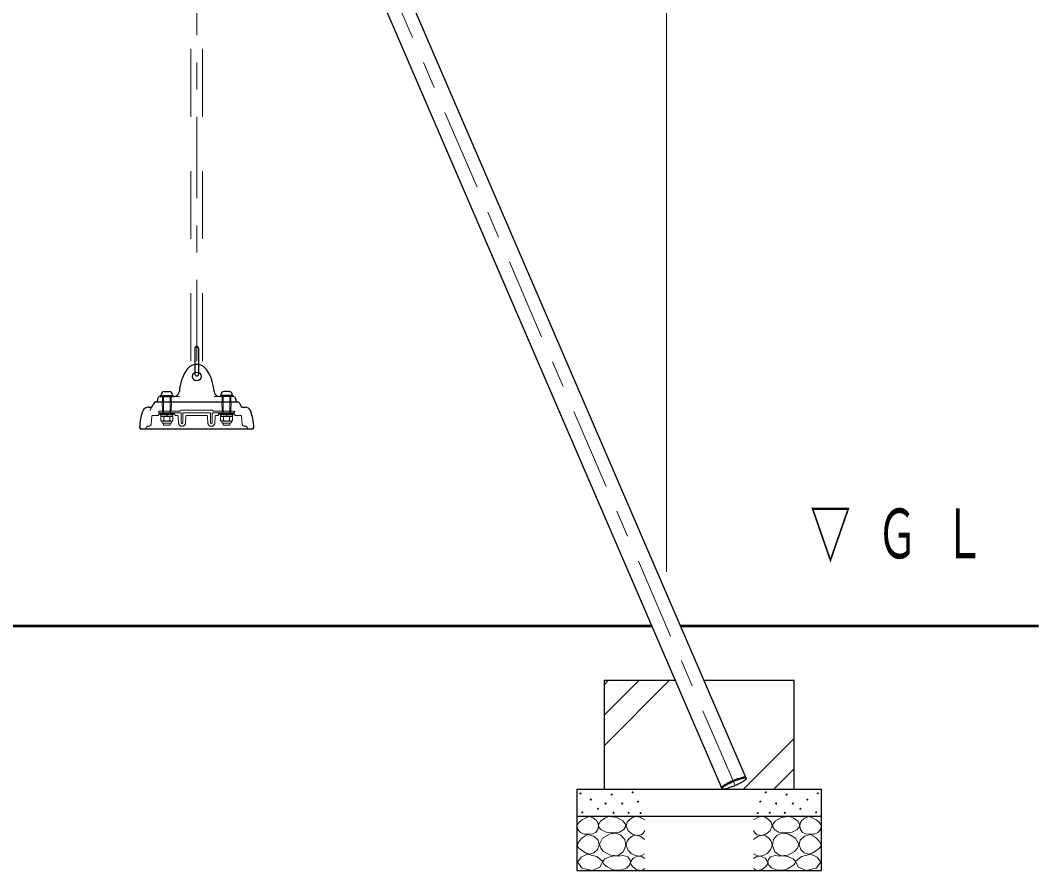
# Model space of a CAD drawing. Units: millimetres on the paper. Extents: x 197 to 617, y 140 to 437.
# Drawn here: x 376.15 to 413.64, y 204.46 to 235.77 of the extents above; entities that cross this region are included whole.
import ezdxf

# ---------------------------------------------------------------- set-up
doc = ezdxf.new("R2010")
doc.units = ezdxf.units.MM
for name, pattern in [('USER1', [4.5, 2.5, -2]), ('USER2', [6, 3, -1, 1, -1]), ('USER3', [8, 3, -1, 1, -1, 1, -1])]:
    doc.linetypes.add(name, pattern=pattern)
doc.layers.add('線', color=2, linetype='Continuous', lineweight=25)
doc.layers.add('補助', color=2, linetype='Continuous', lineweight=13)
doc.styles.add('ＭＳ ゴシック', font='')
doc.styles.get('ＭＳ ゴシック').set_extended_font_data('MS Gothic')

msp = doc.modelspace()

# ---------------------------------------------------------------- linework, layer by layer
at = {"layer": '線', "color": 1, "linetype": 'USER2', "lineweight": 13}
for p, q in [((402.466, 207.585), (383.142, 252.418)), ((382.642, 223.217), (382.642, 248.799))]:
    msp.add_line(p, q, dxfattribs=at)
at = {"layer": '線', "color": 7}
for p, q in [((402.879, 207.855), (384.593, 250.28)), ((401.987, 207.47), (383.7, 249.897)), ((382.572, 223.687), (382.572, 222.747)), ((382.712, 223.687), (382.712, 222.747)), ((381.302, 221.917), (381.302, 221.957)), ((381.302, 221.957), (381.782, 221.957)), ((381.332, 221.957), (381.332, 221.977)), ((381.332, 221.957), (381.752, 221.957)), ((381.452, 222.097), (381.632, 222.097)), ((381.752, 221.957), (381.752, 221.977)), ((381.782, 221.957), (381.782, 221.917)), ((383.502, 221.957), (383.502, 221.917)), ((383.982, 221.957), (383.502, 221.957)), ((383.532, 221.957), (383.532, 221.977)), ((383.952, 221.957), (383.532, 221.957)), ((383.832, 222.097), (383.652, 222.097)), ((383.952, 221.957), (383.952, 221.977)), ((383.982, 221.917), (383.982, 221.957)), ((381.302, 221.917), (381.782, 221.917)), ((383.982, 221.917), (383.502, 221.917)), ((397.642, 211.455), (397.642, 207.455)), ((400.269, 211.455), (397.642, 211.455)), ((404.642, 211.455), (401.327, 211.455)), ((404.642, 207.455), (404.642, 211.455)), ((396.642, 207.455), (396.642, 204.455)), ((396.642, 207.455), (405.642, 207.455)), ((405.642, 204.455), (405.642, 207.455)), ((396.642, 206.455), (405.642, 206.455)), ((396.642, 204.455), (405.642, 204.455))]:
    msp.add_line(p, q, dxfattribs=at)
at = {"layer": '線', "color": 4, "linetype": 'USER1', "lineweight": 13}
for p, q in [((382.432, 223.217), (382.432, 248.799)), ((382.852, 223.217), (382.852, 248.799))]:
    msp.add_line(p, q, dxfattribs=at)
at = {"layer": '線', "color": 7, "linetype": 'USER1', "lineweight": 13}
for p, q in [((381.422, 221.277), (381.422, 221.957)), ((381.662, 221.277), (381.662, 221.957)), ((383.622, 221.277), (383.622, 221.957)), ((383.862, 221.277), (383.862, 221.957)), ((381.302, 221.237), (381.302, 221.277)), ((381.302, 221.237), (381.782, 221.237)), ((381.327, 221.177), (381.327, 221.237)), ((381.526, 221.177), (381.542, 221.237)), ((381.542, 221.177), (381.558, 221.237)), ((381.757, 221.177), (381.757, 221.237)), ((381.782, 221.277), (381.782, 221.237)), ((383.502, 221.277), (383.502, 221.237)), ((383.982, 221.237), (383.502, 221.237)), ((383.527, 221.177), (383.527, 221.237)), ((383.742, 221.177), (383.726, 221.237)), ((383.758, 221.177), (383.742, 221.237)), ((383.957, 221.177), (383.957, 221.237)), ((383.982, 221.237), (383.982, 221.277)), ((381.762, 221.177), (381.323, 221.177)), ((381.323, 221.177), (381.323, 221.028)), ((381.323, 221.028), (381.362, 221.005)), ((381.722, 221.005), (381.362, 221.005)), ((381.362, 221.005), (381.362, 220.971)), ((381.688, 220.937), (381.396, 220.937)), ((381.422, 220.857), (381.422, 220.937)), ((381.422, 220.857), (381.662, 220.857)), ((381.433, 221.177), (381.433, 221.028)), ((381.652, 221.177), (381.652, 221.028)), ((381.662, 220.857), (381.662, 220.937)), ((381.762, 221.028), (381.722, 221.005)), ((381.722, 221.005), (381.722, 220.971)), ((381.762, 221.177), (381.762, 221.028)), ((383.523, 221.177), (383.523, 221.028)), ((383.523, 221.177), (383.962, 221.177)), ((383.523, 221.028), (383.562, 221.005)), ((383.562, 221.005), (383.562, 220.971)), ((383.562, 221.005), (383.922, 221.005)), ((383.596, 220.937), (383.888, 220.937)), ((383.622, 220.857), (383.622, 220.937)), ((383.862, 220.857), (383.622, 220.857)), ((383.633, 221.177), (383.633, 221.028)), ((383.852, 221.177), (383.852, 221.028)), ((383.862, 220.857), (383.862, 220.937)), ((383.962, 221.028), (383.922, 221.005)), ((383.922, 221.005), (383.922, 220.971)), ((383.962, 221.177), (383.962, 221.028))]:
    msp.add_line(p, q, dxfattribs=at)
at = {"layer": '線', "color": 131}
for p, q in [((381.123, 221.717), (384.162, 221.717)), ((380.851, 221.517), (380.978, 221.517)), ((384.306, 221.517), (384.434, 221.517)), ((384.682, 220.717), (380.602, 220.717))]:
    msp.add_line(p, q, dxfattribs=at)
at = {"layer": '線', "color": 70, "lineweight": 13}
for p, q in [((381.278, 221.917), (382.003, 221.917)), ((384.007, 221.917), (383.282, 221.917))]:
    msp.add_line(p, q, dxfattribs=at)
at = {"layer": '線', "color": 131, "linetype": 'USER1', "lineweight": 13}
for p, q in [((381.382, 221.377), (381.37, 221.717)), ((381.382, 221.717), (381.382, 221.917)), ((381.702, 221.717), (381.702, 221.917)), ((381.702, 221.377), (381.714, 221.717)), ((383.582, 221.377), (383.57, 221.717)), ((383.582, 221.717), (383.582, 221.917)), ((383.902, 221.717), (383.902, 221.917)), ((383.902, 221.377), (383.914, 221.717)), ((381.222, 221.217), (381.029, 221.217)), ((381.242, 221.257), (381.242, 221.237)), ((381.822, 221.277), (381.262, 221.277)), ((381.402, 221.277), (381.402, 221.377)), ((381.682, 221.277), (381.682, 221.377)), ((381.842, 221.257), (381.842, 221.237)), ((381.926, 221.217), (381.862, 221.217)), ((382.278, 221.217), (382.642, 221.217)), ((383.006, 221.217), (382.642, 221.217)), ((383.358, 221.217), (383.422, 221.217)), ((383.442, 221.257), (383.442, 221.237)), ((383.462, 221.277), (384.022, 221.277)), ((383.602, 221.277), (383.602, 221.377)), ((383.882, 221.277), (383.882, 221.377)), ((384.042, 221.257), (384.042, 221.237)), ((384.062, 221.217), (384.256, 221.217)), ((380.989, 221.181), (380.964, 220.9)), ((381.972, 220.944), (381.966, 221.178)), ((382.232, 220.944), (382.238, 221.178)), ((383.052, 220.944), (383.046, 221.178)), ((383.312, 220.944), (383.318, 221.178)), ((384.296, 221.181), (384.32, 220.9)), ((380.875, 220.817), (380.841, 220.817)), ((384.41, 220.817), (384.444, 220.817))]:
    msp.add_line(p, q, dxfattribs=at)
at = {"layer": '線', "color": 4, "linetype": 'USER3', "lineweight": 13}
for p, q in [((382.007, 221.377), (381.272, 221.377)), ((381.272, 221.317), (382.052, 221.317)), ((382.05, 221.395), (382.066, 221.412)), ((382.072, 221.297), (382.072, 220.947)), ((382.642, 221.417), (382.081, 221.417)), ((382.132, 221.297), (382.132, 220.947)), ((382.642, 221.317), (382.152, 221.317)), ((382.642, 221.417), (383.204, 221.417)), ((382.642, 221.317), (383.132, 221.317)), ((383.152, 221.297), (383.152, 220.947)), ((383.212, 221.297), (383.212, 220.947)), ((383.235, 221.395), (383.218, 221.412)), ((384.012, 221.317), (383.232, 221.317)), ((383.277, 221.377), (384.012, 221.377))]:
    msp.add_line(p, q, dxfattribs=at)
at = {"layer": '線', "color": 7, "lineweight": 50}
for p, q in [((399.407, 213.455), (365.878, 213.455)), ((413.642, 213.455), (400.465, 213.455))]:
    msp.add_line(p, q, dxfattribs=at)
at = {"layer": '線', "color": 7, "lineweight": 13}
for p, q in [((397.642, 211.302), (397.796, 211.455)), ((397.642, 210.179), (398.918, 211.455)), ((397.642, 209.057), (400.041, 211.455)), ((402.776, 207.455), (404.642, 209.322)), ((403.898, 207.455), (404.642, 208.199))]:
    msp.add_line(p, q, dxfattribs=at)
at = {"layer": '線'}
msp.add_lwpolyline([(401.971, 207.507), (401.97, 207.518), (401.978, 207.533), (401.992, 207.551), (402.014, 207.571), (402.043, 207.593), (402.078, 207.618), (402.119, 207.643), (402.165, 207.67), (402.216, 207.697), (402.269, 207.724), (402.326, 207.751), (402.384, 207.776), (402.442, 207.801), (402.501, 207.824), (402.557, 207.844), (402.611, 207.862), (402.662, 207.878), (402.709, 207.89), (402.751, 207.899), (402.787, 207.904), (402.817, 207.906), (402.84, 207.905), (402.855, 207.9), (402.864, 207.891)], dxfattribs=at)
at = {"layer": '線', "color": 7}
msp.add_lwpolyline([(402.879, 207.855), (402.88, 207.848), (402.878, 207.839), (402.873, 207.828), (402.864, 207.817), (402.851, 207.804), (402.836, 207.791), (402.818, 207.776), (402.796, 207.76), (402.772, 207.744), (402.745, 207.727), (402.716, 207.71), (402.685, 207.692), (402.652, 207.674), (402.617, 207.656), (402.581, 207.638), (402.543, 207.62), (402.505, 207.602), (402.466, 207.585), (402.427, 207.569), (402.388, 207.553), (402.35, 207.538), (402.312, 207.524), (402.275, 207.511), (402.239, 207.499), (402.204, 207.489), (402.172, 207.48), (402.141, 207.472), (402.112, 207.466), (402.086, 207.461), (402.063, 207.457), (402.042, 207.456), (402.025, 207.455), (402.01, 207.457), (401.999, 207.46), (401.991, 207.464), (401.987, 207.47), (401.985, 207.478), (401.988, 207.487), (401.993, 207.497), (402.002, 207.508), (402.014, 207.521), (402.03, 207.535), (402.048, 207.55), (402.069, 207.565), (402.094, 207.582), (402.12, 207.598), (402.15, 207.616), (402.181, 207.634), (402.214, 207.652), (402.249, 207.67), (402.285, 207.688), (402.322, 207.706), (402.361, 207.723), (402.399, 207.74), (402.438, 207.757), (402.477, 207.772), (402.516, 207.787), (402.554, 207.801), (402.591, 207.814), (402.627, 207.826), (402.661, 207.837), (402.694, 207.846), (402.725, 207.854), (402.753, 207.86), (402.779, 207.865), (402.803, 207.868), (402.823, 207.87), (402.841, 207.87), (402.855, 207.869), (402.867, 207.866), (402.875, 207.861)], close=True, dxfattribs=at)
at = {"layer": '線', "color": 70}
msp.add_circle((382.642, 222.657), 0.16, dxfattribs=at)
at = {"layer": '線', "color": 7}
for centre, radius, start, end in [((382.642, 223.687), 0.07, 0, 180), ((382.642, 222.747), 0.07, 180, 0), ((381.452, 221.977), 0.12, 90, 180), ((381.632, 221.977), 0.12, 0, 90), ((383.652, 221.977), 0.12, 90, 180), ((383.832, 221.977), 0.12, 0, 90)]:
    msp.add_arc(centre, radius, start, end, dxfattribs=at)
at = {"layer": '線', "color": 70}
for centre, radius, start, end in [((382.642, 222.657), 0.44, 34.3942, 145.6058), ((383.6, 222.002), 1.6, 145.6058, 176.3285), ((381.685, 222.002), 1.6, 3.6715, 34.3942), ((381.803, 222.117), 0.2, 270, 356.3285), ((383.481, 222.117), 0.2, 183.6715, 270), ((381.527, 221.741), 0.335, 155.0273, 180), ((383.758, 221.741), 0.335, 0, 24.9727)]:
    msp.add_arc(centre, radius, start, end, dxfattribs=at)
at = {"layer": '線', "color": 131}
for centre, radius, start, end in [((382.397, 220.777), 1.6, 144.7656, 153.5379), ((381.123, 221.677), 0.04, 90, 144.7656), ((384.162, 221.677), 0.04, 35.2344, 90), ((382.888, 220.777), 1.6, 27.5485, 35.2344), ((382.142, 220.777), 1.6, 157.3119, 180), ((380.851, 221.317), 0.2, 90, 157.3119), ((384.434, 221.317), 0.2, 22.6881, 90), ((383.142, 220.777), 1.6, 0, 22.6881), ((380.602, 220.777), 0.06, 180, 270), ((384.682, 220.777), 0.06, 270, 0)]:
    msp.add_arc(centre, radius, start, end, dxfattribs=at)
at = {"layer": '線', "color": 70, "lineweight": 13}
for centre, radius, start, end in [((381.216, 221.741), 0.024, 180, 270), ((381.278, 221.857), 0.06, 90, 155.0273), ((384.007, 221.857), 0.06, 24.9727, 90), ((384.068, 221.741), 0.024, 270, 0)]:
    msp.add_arc(centre, radius, start, end, dxfattribs=at)
at = {"layer": '線', "color": 131, "linetype": 'USER1', "lineweight": 13}
for centre, radius, start, end in [((381.029, 221.177), 0.04, 90, 175), ((381.222, 221.237), 0.02, 270, 0), ((381.262, 221.257), 0.02, 90, 180), ((381.822, 221.257), 0.02, 0, 90), ((381.862, 221.237), 0.02, 180, 270), ((381.926, 221.177), 0.04, 1.5, 90), ((382.278, 221.177), 0.04, 90, 178.5), ((383.006, 221.177), 0.04, 1.5, 90), ((383.358, 221.177), 0.04, 90, 178.5), ((383.422, 221.237), 0.02, 270, 0), ((383.462, 221.257), 0.02, 90, 180), ((384.022, 221.257), 0.02, 0, 90), ((384.062, 221.237), 0.02, 180, 270), ((384.256, 221.177), 0.04, 5, 90), ((380.875, 220.907), 0.09, 270, 355), ((382.102, 220.947), 0.13, 181.5, 358.5), ((383.182, 220.947), 0.13, 181.5, 358.5), ((384.41, 220.907), 0.09, 185, 270), ((380.722, 220.777), 0.06, 270, 350.4059), ((380.841, 220.757), 0.06, 90, 170.4059), ((384.444, 220.757), 0.06, 9.5941, 90), ((384.562, 220.777), 0.06, 189.5941, 270)]:
    msp.add_arc(centre, radius, start, end, dxfattribs=at)
at = {"layer": '線', "color": 4, "linetype": 'USER3', "lineweight": 13}
for centre, radius, start, end in [((381.272, 221.347), 0.03, 92.62, 270), ((382.007, 221.437), 0.06, 270, 315), ((382.052, 221.297), 0.02, 0, 90), ((382.081, 221.397), 0.02, 90, 135), ((382.152, 221.297), 0.02, 90, 180), ((383.132, 221.297), 0.02, 0, 90), ((383.204, 221.397), 0.02, 45, 90), ((383.232, 221.297), 0.02, 90, 180), ((383.277, 221.437), 0.06, 225, 270), ((384.012, 221.347), 0.03, 270, 87.38), ((382.102, 220.947), 0.03, 180, 0), ((383.182, 220.947), 0.03, 180, 0)]:
    msp.add_arc(centre, radius, start, end, dxfattribs=at)
at = {"layer": '線', "color": 7, "linetype": 'USER1', "lineweight": 13}
for centre, radius, start, end in [((381.378, 221.108), 0.0971, 235.6159, 304.3841), ((381.396, 220.971), 0.034, 180, 270), ((381.542, 221.374), 0.363, 252.4121, 287.5879), ((381.707, 221.108), 0.0971, 235.6159, 304.3841), ((381.688, 220.971), 0.034, 270, 0), ((383.578, 221.108), 0.0971, 235.6159, 304.3841), ((383.596, 220.971), 0.034, 180, 270), ((383.742, 221.374), 0.363, 252.4121, 287.5879), ((383.907, 221.108), 0.0971, 235.6159, 304.3841), ((383.888, 220.971), 0.034, 270, 0)]:
    msp.add_arc(centre, radius, start, end, dxfattribs=at)
at = {"layer": '線', "color": 131, "lineweight": 13}
msp.add_open_spline([(380.965, 221.49), (380.964, 221.489), (380.964, 221.488), (380.963, 221.487), (380.962, 221.485), (380.962, 221.484), (380.961, 221.483), (380.961, 221.482), (380.96, 221.48), (380.959, 221.479), (380.959, 221.478), (380.958, 221.477), (380.958, 221.476), (380.957, 221.474), (380.956, 221.473), (380.956, 221.472), (380.955, 221.47), (380.955, 221.469), (380.954, 221.468), (380.954, 221.467), (380.953, 221.465), (380.952, 221.464), (380.952, 221.463), (380.951, 221.462), (380.951, 221.46), (380.95, 221.459), (380.95, 221.458), (380.949, 221.457), (380.949, 221.455), (380.948, 221.454), (380.948, 221.453), (380.947, 221.452), (380.947, 221.45), (380.946, 221.449), (380.946, 221.448), (380.945, 221.446), (380.945, 221.445), (380.944, 221.444), (380.944, 221.443), (380.943, 221.441), (380.943, 221.44), (380.942, 221.439), (380.942, 221.438), (380.941, 221.436), (380.941, 221.435), (380.94, 221.434), (380.94, 221.432), (380.939, 221.431), (380.939, 221.43), (380.938, 221.428), (380.938, 221.427), (380.937, 221.426), (380.937, 221.425), (380.936, 221.423), (380.936, 221.422), (380.935, 221.421), (380.935, 221.419), (380.935, 221.418), (380.934, 221.417), (380.934, 221.416), (380.933, 221.414), (380.933, 221.413), (380.932, 221.412), (380.932, 221.41), (380.932, 221.409), (380.931, 221.408), (380.931, 221.406), (380.93, 221.405), (380.93, 221.404), (380.929, 221.402), (380.929, 221.401), (380.929, 221.4), (380.928, 221.398), (380.928, 221.397), (380.927, 221.396), (380.927, 221.395)], degree=3, knots=[0, 0, 0, 0, 1, 1, 1, 2, 2, 2, 3, 3, 3, 4, 4, 4, 5, 5, 5, 6, 6, 6, 7, 7, 7, 8, 8, 8, 9, 9, 9, 10, 10, 10, 11, 11, 11, 12, 12, 12, 13, 13, 13, 14, 14, 14, 15, 15, 15, 16, 16, 16, 17, 17, 17, 18, 18, 18, 19, 19, 19, 20, 20, 20, 21, 21, 21, 22, 22, 22, 23, 23, 23, 24, 24, 24, 25, 25, 25, 25], dxfattribs=at)
at = {"layer": '補助'}
msp.add_line((399.936, 215.455), (399.936, 264.55), dxfattribs=at)
for points in [[(397.091, 206.443), (396.962, 206.393), (396.838, 206.323), (396.721, 206.242), (396.648, 206.133), (396.668, 205.981), (396.768, 205.854), (396.905, 205.802), (397.06, 205.797), (397.212, 205.809), (397.338, 205.86), (397.413, 205.966), (397.44, 206.095), (397.423, 206.199), (397.364, 206.298), (397.241, 206.394)], [(397.88, 206.445), (397.782, 206.433), (397.669, 206.391), (397.51, 206.275), (397.436, 206.137), (397.454, 206.058), (397.528, 205.97), (397.718, 205.874), (397.918, 205.845), (398.065, 205.842), (398.215, 205.872), (398.367, 205.964), (398.442, 206.088), (398.423, 206.181), (398.328, 206.288), (398.115, 206.413)], [(404.405, 206.445), (404.503, 206.433), (404.616, 206.391), (404.775, 206.275), (404.848, 206.137), (404.831, 206.058), (404.756, 205.97), (404.566, 205.874), (404.367, 205.845), (404.22, 205.842), (404.07, 205.872), (403.918, 205.964), (403.843, 206.088), (403.862, 206.181), (403.956, 206.288), (404.17, 206.413)], [(405.193, 206.443), (405.323, 206.393), (405.447, 206.323), (405.564, 206.242), (405.637, 206.133), (405.617, 205.981), (405.517, 205.854), (405.379, 205.802), (405.225, 205.797), (405.073, 205.809), (404.946, 205.86), (404.871, 205.966), (404.845, 206.095), (404.862, 206.199), (404.921, 206.298), (405.044, 206.394)], [(397.626, 205.159), (397.877, 205.021), (398.145, 205.002), (398.35, 205.151), (398.447, 205.386), (398.402, 205.601), (398.264, 205.764), (398.087, 205.833), (397.864, 205.807), (397.588, 205.646), (397.469, 205.429), (397.522, 205.285)], [(404.659, 205.159), (404.407, 205.021), (404.14, 205.002), (403.934, 205.151), (403.837, 205.386), (403.883, 205.601), (404.021, 205.764), (404.198, 205.833), (404.421, 205.807), (404.696, 205.646), (404.816, 205.429), (404.763, 205.285)], [(397.041, 205.784), (396.934, 205.729), (396.825, 205.645), (396.696, 205.509), (396.648, 205.372), (396.72, 205.276), (396.85, 205.189), (396.983, 205.103), (397.117, 205.062), (397.27, 205.111), (397.395, 205.239), (397.458, 205.405), (397.427, 205.575), (397.264, 205.72)], [(405.244, 205.784), (405.351, 205.729), (405.459, 205.645), (405.588, 205.509), (405.637, 205.372), (405.564, 205.276), (405.434, 205.189), (405.301, 205.103), (405.168, 205.062), (405.015, 205.111), (404.889, 205.239), (404.827, 205.405), (404.857, 205.575), (405.021, 205.72)], [(397.024, 205.066), (396.798, 204.945), (396.662, 204.769), (396.831, 204.544), (397.2, 204.461), (397.487, 204.584), (397.596, 204.791), (397.38, 204.973)], [(398.166, 204.983), (398.016, 204.995), (397.853, 204.967), (397.674, 204.885), (397.588, 204.777), (397.642, 204.684), (397.761, 204.594), (397.89, 204.517), (398.037, 204.469), (398.274, 204.474), (398.48, 204.556), (398.574, 204.652), (398.615, 204.767), (398.594, 204.87), (398.512, 204.961), (398.344, 205.012)], [(404.118, 204.983), (404.269, 204.995), (404.432, 204.967), (404.61, 204.885), (404.697, 204.777), (404.643, 204.684), (404.524, 204.594), (404.394, 204.517), (404.248, 204.469), (404.011, 204.474), (403.805, 204.556), (403.711, 204.652), (403.67, 204.767), (403.691, 204.87), (403.772, 204.961), (403.94, 205.012)], [(405.26, 205.066), (405.487, 204.945), (405.623, 204.769), (405.453, 204.544), (405.085, 204.461), (404.798, 204.584), (404.689, 204.791), (404.905, 204.973)]]:
    msp.add_lwpolyline(points, close=True, dxfattribs=at)
for points in [[(399.142, 206.321), (398.974, 206.418), (398.8, 206.448), (398.688, 206.414), (398.585, 206.34), (398.495, 206.234), (398.458, 206.1), (398.531, 205.924), (398.692, 205.795), (398.858, 205.748), (399.003, 205.77), (399.084, 205.838), (399.142, 205.928)], [(403.142, 206.321), (403.311, 206.418), (403.485, 206.448), (403.597, 206.414), (403.7, 206.34), (403.789, 206.234), (403.827, 206.1), (403.753, 205.924), (403.592, 205.795), (403.426, 205.748), (403.282, 205.77), (403.201, 205.838), (403.142, 205.928)], [(399.136, 205.599), (398.993, 205.708), (398.832, 205.757), (398.698, 205.733), (398.578, 205.656), (398.49, 205.54), (398.458, 205.396), (398.511, 205.224), (398.635, 205.086), (398.788, 205.008), (398.94, 204.991), (399.043, 205.019), (399.136, 205.073)], [(403.149, 205.599), (403.291, 205.708), (403.453, 205.757), (403.587, 205.733), (403.706, 205.656), (403.794, 205.54), (403.827, 205.396), (403.773, 205.224), (403.649, 205.086), (403.496, 205.008), (403.345, 204.991), (403.242, 205.019), (403.149, 205.073)], [(399.142, 204.908), (399.022, 204.975), (398.876, 204.991), (398.702, 204.904), (398.616, 204.769), (398.629, 204.695), (398.686, 204.61), (398.829, 204.501), (398.978, 204.465), (399.063, 204.486), (399.142, 204.528)], [(403.142, 204.908), (403.263, 204.975), (403.408, 204.991), (403.583, 204.904), (403.668, 204.769), (403.656, 204.695), (403.599, 204.61), (403.455, 204.501), (403.307, 204.465), (403.221, 204.486), (403.142, 204.528)]]:
    msp.add_lwpolyline(points, dxfattribs=at)
for centre in [(398.691, 207.337), (403.594, 207.337), (396.774, 207.299), (397.155, 207.071), (397.921, 207.255), (398.891, 206.997), (403.394, 206.997), (404.363, 207.255), (405.13, 207.071), (405.51, 207.299), (396.838, 206.602), (397.414, 206.735), (397.693, 206.925), (397.991, 206.583), (398.312, 206.926), (398.545, 206.586), (398.988, 206.575), (403.297, 206.575), (403.74, 206.586), (403.972, 206.926), (404.293, 206.583), (404.591, 206.925), (404.87, 206.735), (405.447, 206.602)]:
    msp.add_circle(centre, 0.02, dxfattribs=at)

# ---------------------------------------------------------------- texts
at = {"layer": '補助', "insert": (405.226, 217.789), "char_height": 1.833, "attachment_point": 1, "style": 'ＭＳ ゴシック'}
msp.add_mtext('\\T1.64;\\W0.6;▽ＧＬ', dxfattribs=at)

doc.saveas('drawing.dxf')
